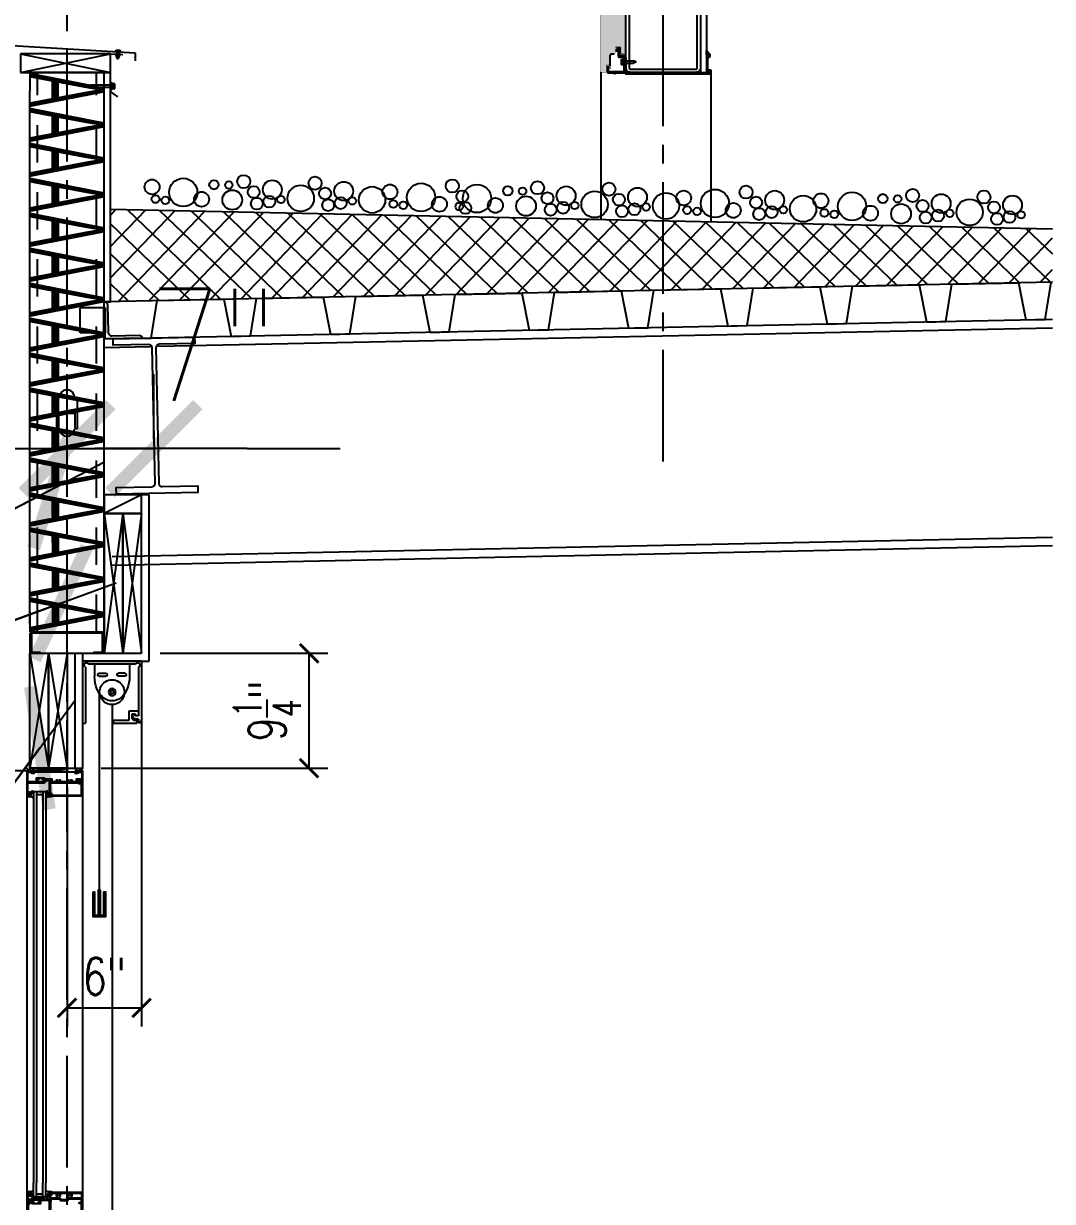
# Model space of a CAD drawing. Header units: inches. Extents: x 0 to 10293, y 0 to 4182.
# Drawn here: x 2491.3 to 2574.1, y 3569.7 to 3664.5 of the extents above; entities that cross this region are included whole.
import ezdxf
from ezdxf.enums import TextEntityAlignment as Align

# ---------------------------------------------------------------- set-up
doc = ezdxf.new("R2010")
doc.units = ezdxf.units.IN
doc.header["$LTSCALE"] = 48
doc.header["$MEASUREMENT"] = 0
for name, pattern in [('CENTER2', [1.125, 0.75, -0.125, 0.125, -0.125]), ('HIDDEN2', [0.1875, 0.125, -0.0625]), ('HIDDEN3', [0.1125, 0.0625, -0.05])]:
    doc.linetypes.add(name, pattern=pattern)
for name, color, linetype in [('FASTENER', 1, 'Continuous'), ('FINE', 3, 'Continuous'), ('HEAVY', 5, 'Continuous'), ('KCADSTHERMAL', 1, 'Continuous'), ('MEDIUM', 4, 'Continuous'), ('NONE', 7, 'Continuous'), ('PATT', 8, 'Continuous'), ('STL_ANGLE', 5, 'Continuous'), ('W12X35', 5, 'Continuous'), ('XFINE', 1, 'Continuous'), ('XFINE-YELLOW', 2, 'Continuous'), ('XXFINE', 9, 'Continuous')]:
    doc.layers.add(name, color=color, linetype=linetype)
doc.styles.add('Arch-Dim', font='romans.shx', dxfattribs={"width": 0.75})
doc.styles.add('insultxt', font='insultxt.shx')
doc.styles.add('NOTATION', font='romans.shx', dxfattribs={"width": 0.75})
doc.dimstyles.new('Aec-Arch-I-96', dxfattribs={"dimscale": 96, "dimtxt": 0.09375, "dimasz": 0.0625, "dimexe": 0.0625, "dimexo": 0.0625, "dimgap": 0.03125, "dimtad": 1, "dimdec": 4, "dimzin": 3, "dimdsep": 46, "dimlunit": 4, "dimtxsty": 'Arch-Dim', "dimblk": 'ARCHTICK', "dimcen": 0.09375, "dimazin": 2, "dimtfac": 0.75, "dimtdec": 4, "dimtix": 1, "dimtmove": 2, "dimatfit": 2, "dimfxl": 0, "dimtolj": 1, "dimtzin": 0, "dimarcsym": 0})
doc.dimstyles.new('AVANT', dxfattribs={"dimscale": 96, "dimtxt": 0.09375, "dimasz": 0.078125, "dimexe": 0.0625, "dimexo": 0.046875, "dimgap": 0.03125, "dimtad": 1, "dimdec": 3, "dimrnd": 0.125, "dimzin": 15, "dimdsep": 46, "dimlunit": 4, "dimtxsty": 'NOTATION', "dimblk1": 'AVATICK', "dimblk2": 'AVATICK', "dimsah": 1, "dimcen": 0.0625, "dimdle": 0.09375, "dimclrd": 256, "dimclre": 256, "dimclrt": 11, "dimaunit": 1, "dimadec": 0, "dimazin": 0, "dimtfac": 1.5, "dimtdec": 3, "dimtix": 1, "dimtmove": 1, "dimatfit": 3, "dimldrblk": 'AVATICK', "dimfxl": 0, "dimtvp": 1.25, "dimfrac": 2, "dimtolj": 1, "dimtzin": 15, "dimarcsym": 0})
doc.dimstyles.new('AVANT$7', dxfattribs={"dimscale": 96, "dimtxt": 0.09375, "dimasz": 0.078125, "dimexe": 0.0625, "dimexo": 0.046875, "dimgap": 0.03125, "dimtad": 0, "dimdec": 3, "dimrnd": 0.125, "dimzin": 15, "dimdsep": 46, "dimlunit": 4, "dimtxsty": 'NOTATION', "dimblk1": 'AVATICK', "dimblk2": 'AVATICK', "dimsah": 1, "dimcen": 0.0625, "dimdle": 0.09375, "dimclrd": 256, "dimclre": 256, "dimclrt": 11, "dimaunit": 1, "dimadec": 0, "dimazin": 0, "dimtfac": 1.5, "dimtdec": 3, "dimtix": 1, "dimtmove": 1, "dimatfit": 3, "dimldrblk": 'AVATICK', "dimfxl": 0, "dimtvp": 1.25, "dimfrac": 2, "dimtolj": 1, "dimtzin": 15, "dimarcsym": 0})

# ---------------------------------------------------------------- blocks, each defined once
blk = doc.blocks.new('3-Deck')
at = {"layer": 'HEAVY', "flags": 128}
blk.add_lwpolyline([(0, 0), (0.784, 0), (1.312, 3), (6.688, 3), (7.216, 0), (8, 0)], dxfattribs=at)
blk = doc.blocks.new('4-12-FG-BG-Mullion')
at = {"layer": 'KCADSTHERMAL'}
for p, q in [((0.096, 2.108), (0.096, 2.18)), ((0.346, 2.108), (0.346, 2.18)), ((0.346, 1.813), (0.096, 1.813))]:
    blk.add_line(p, q, dxfattribs=at)
at = {"layer": 'MEDIUM'}
for points in [[(1.29, 1.059), (1.29, 2.063), (0.557, 2.063), (0.557, 1.813), (0.346, 1.813), (0.346, 1.878, -1), (0.377, 1.878), (0.377, 1.878, 0.414214), (0.392, 1.863), (0.487, 1.863), (0.487, 2.108), (0.392, 2.108, 0.414214), (0.377, 2.093), (0.377, 2.092, -1), (0.346, 2.092), (0.346, 2.108), (0.096, 2.108), (0.096, 2.092, -1), (0.065, 2.092), (0.065, 2.093, 0.414214), (0.05, 2.108), (-0.045, 2.108), (-0.045, 1.863), (0.05, 1.863, 0.414214), (0.065, 1.878), (0.065, 1.878, -1), (0.096, 1.878), (0.096, 1.813), (-0.115, 1.813), (-0.115, 1.858), (-0.259, 1.858), (-0.213, 1.938), (-0.115, 1.938), (-0.115, 2.108), (-0.442, 2.108), (-0.442, 1.895, 0.414214), (-0.422, 1.874), (-0.421, 1.874, -0.578173), (-0.404, 1.844), (-0.422, 1.812), (-0.512, 1.812), (-0.512, 2.751), (-0.448, 2.751), (-0.437, 2.721), (-0.384, 2.73), (-0.355, 2.648), (-0.384, 2.648), (-0.384, 2.566), (-0.31, 2.492), (-0.252, 2.492), (-0.226, 2.61), (-0.226, 2.648), (-0.255, 2.648), (-0.255, 2.68), (-0.186, 2.68), (-0.186, 2.458, -0.414214), (-0.224, 2.42), (-0.224, 2.442), (-0.286, 2.442), (-0.286, 2.42), (-0.351, 2.42), (-0.442, 2.511), (-0.442, 2.188), (0.086, 2.188), (0.096, 2.178), (0.106, 2.188), (0.336, 2.188), (0.346, 2.178), (0.356, 2.188), (1.29, 2.188), (1.29, 2.442), (1.228, 2.442), (1.228, 2.42, -0.414214), (1.19, 2.458), (1.19, 2.68), (1.259, 2.68), (1.259, 2.648), (1.23, 2.648), (1.23, 2.61), (1.256, 2.492), (1.314, 2.492), (1.388, 2.566), (1.388, 2.648), (1.359, 2.648), (1.388, 2.73), (1.441, 2.721), (1.451, 2.751), (3.94, 2.751), (3.94, 0.751), (3.837, 0.751), (3.837, 0.831), (3.667, 0.831), (3.667, 0.911), (3.86, 0.911), (3.86, 1.827), (3.7, 1.827, -0.414214), (3.69, 1.837), (3.69, 1.897, -0.414214), (3.7, 1.907), (3.86, 1.907), (3.86, 2.171), (2.843, 2.171), (2.733, 2.061), (2.205, 2.061), (2.096, 2.171), (1.406, 2.171), (1.406, 2.061), (1.37, 1.96), (1.37, 1.08), (1.478, 0.972), (1.478, 0.911), (1.611, 0.911), (1.611, 0.831), (1.441, 0.831), (1.441, 0.781), (1.388, 0.77), (1.359, 0.853), (1.388, 0.853), (1.388, 0.935), (1.314, 1.009), (1.256, 1.009), (1.23, 0.891), (1.23, 0.853), (1.259, 0.853), (1.259, 0.821), (1.19, 0.821), (1.19, 1.043, -0.414214), (1.228, 1.081), (1.228, 1.059)], [(3.322, 0.831), (3.312, 0.821), (3.302, 0.831), (2.391, 0.831), (2.381, 0.821), (2.371, 0.831), (1.681, 0.831), (1.681, 0.951, 0.339896), (1.666, 0.971, -0.433684), (1.652, 0.997), (1.693, 1.11, 1), (1.628, 1.133), (1.549, 0.916), (1.611, 0.916), (1.611, 0.831), (1.441, 0.831), (1.441, 0.751), (3.837, 0.751), (3.837, 0.831), (3.667, 0.831), (3.667, 0.916), (3.729, 0.916), (3.65, 1.133, 1), (3.584, 1.11), (3.625, 0.997, -0.433684), (3.612, 0.971, 0.339896), (3.597, 0.951), (3.597, 0.831)]]:
    blk.add_lwpolyline(points, format="xyb", close=True, dxfattribs=at)
at = {"layer": 'XFINE'}
for p, q in [((-0.139, 2.806), (0, 2.895)), ((1.139, 2.806), (1, 2.895)), ((1.115, 2.374), (-0.135, 2.187)), ((-0.135, 2.374), (1.115, 2.187)), ((0, 2.375), (1, 2.375)), ((0.25, 2.625), (0.75, 2.625)), ((0, 1.125), (1, 1.125)), ((-0.139, 0.694), (0, 0.605)), ((0.25, 0.875), (0.75, 0.875)), ((1.139, 0.694), (1, 0.605))]:
    blk.add_line(p, q, dxfattribs=at)
for points in [[(-0.384, 0.935), (-0.384, 0.853), (-0.355, 0.853), (-0.384, 0.77), (-0.437, 0.78), (-0.448, 0.75), (-0.512, 0.75), (-0.512, 1.812), (-0.422, 1.812), (-0.278, 1.984), (-0.163, 1.984), (-0.163, 1.938), (-0.213, 1.938), (-0.432, 1.676), (-0.432, 1), (-0.351, 1.081), (-0.286, 1.081), (-0.286, 1.059), (-0.224, 1.059), (-0.224, 1.081, -0.414214), (-0.186, 1.043), (-0.186, 0.821), (-0.255, 0.821), (-0.255, 0.853), (-0.226, 0.853), (-0.226, 0.891), (-0.252, 1.009), (-0.31, 1.009)], [(2.238, 2.141), (2.129, 2.251), (1.37, 2.251), (1.37, 2.435), (1.468, 2.533), (1.468, 2.671), (1.831, 2.671), (1.831, 2.443), (1.933, 2.443), (1.956, 2.483, -3.725021), (2.049, 2.483), (2.072, 2.443), (2.175, 2.443), (2.175, 2.671), (2.762, 2.671), (2.762, 2.443), (2.864, 2.443), (2.887, 2.483, -3.725021), (2.98, 2.483), (3.003, 2.443), (3.106, 2.443), (3.106, 2.671), (3.86, 2.671), (3.86, 2.251), (2.81, 2.251), (2.7, 2.141)]]:
    blk.add_lwpolyline(points, format="xyb", close=True, dxfattribs=at)
blk.add_lwpolyline([(1.115, 2.187), (1.115, 2.374), (-0.135, 2.374), (-0.135, 2.187)], close=True, dxfattribs=at)
for centre, radius, start, end in [((-0.291, 2.217), 0.574, 83.00533, 111.93303), ((-0.206, 2.911), 0.125, 263.00533, 302.57084), ((0.501, 2.617), 0.689, 184.28221, 200.38011), ((-0.094, 2.396), 0.0549, 200.81695, 339.18305), ((-0.753, 2.636), 0.756, 339.97418, 354.66863), ((1.753, 2.636), 0.756, 185.33137, 200.02582), ((1.094, 2.396), 0.0549, 200.81695, 339.18305), ((1.206, 2.911), 0.125, 237.42916, 276.99467), ((0.499, 2.617), 0.689, 339.61989, 355.71779), ((1.291, 2.217), 0.574, 68.06697, 96.99467), ((0.501, 0.883), 0.689, 159.61989, 175.71779), ((-0.094, 1.104), 0.0549, 20.81695, 159.18305), ((-0.753, 0.864), 0.756, 5.33137, 20.02582), ((1.753, 0.864), 0.756, 159.97418, 174.66863), ((1.094, 1.104), 0.0549, 20.81695, 159.18305), ((0.499, 0.883), 0.689, 4.28221, 20.38011), ((-0.291, 1.283), 0.574, 248.06697, 276.99467), ((-0.206, 0.589), 0.125, 57.42916, 96.99467), ((1.206, 0.589), 0.125, 83.00533, 122.57084), ((1.291, 1.283), 0.574, 263.00533, 291.93303)]:
    blk.add_arc(centre, radius, start, end, dxfattribs=at)
at = {"layer": 'XFINE-YELLOW'}
for p, q in [((0, 2.375), (0, 3.5)), ((0.25, 2.375), (0.25, 3.5)), ((0.75, 2.375), (0.75, 3.5)), ((1, 2.375), (1, 3.5)), ((0, 1.125), (0, 0)), ((0.25, 1.125), (0.25, 0)), ((0.75, 1.125), (0.75, 0)), ((1, 1.125), (1, 0))]:
    blk.add_line(p, q, dxfattribs=at)
blk = doc.blocks.new('W12x35')
at = {"layer": 'W12X35', "linetype": 'Continuous', "flags": 128}
blk.add_lwpolyline([(-3.28, 12.5), (3.28, 12.5), (3.28, 11.98), (0.4125, 11.98, 0.4142136), (0.15, 11.7175), (0.15, 0.7825, 0.4142136), (0.4125, 0.52), (3.28, 0.52), (3.28, 0), (-3.28, 0), (-3.28, 0.52), (-0.4125, 0.52, 0.4142136), (-0.15, 0.7825), (-0.15, 11.7175, 0.4142136), (-0.4125, 11.98), (-3.28, 11.98), (-3.28, 12.5)], format="xyb", close=True, dxfattribs=at)
blk = doc.blocks.new('4-12-FG-BG-Head')
at = {"layer": 'KCADSTHERMAL'}
for p, q in [((1.226, -0.812), (0.976, -0.813)), ((0.976, -1.108), (0.976, -1.179)), ((1.226, -1.108), (1.226, -1.179))]:
    blk.add_line(p, q, dxfattribs=at)
at = {"layer": 'MEDIUM'}
for points in [[(0.835, -0.863), (0.93, -0.863, -0.414214), (0.945, -0.878), (0.945, -0.879, 1), (0.976, -0.879), (0.976, -0.813), (0.765, -0.813), (0.765, -1.108), (0.08, -1.108), (0.08, -0.33), (0.374, -0.33), (0.374, -0.41), (0.624, -0.41), (0.624, -0.33), (0.454, -0.33), (0.454, -0.25), (0, -0.25), (0, -2.25), (0.089, -2.25), (0.099, -2.22), (0.152, -2.23), (0.181, -2.148), (0.152, -2.148), (0.152, -2.066), (0.226, -1.992), (0.284, -1.992), (0.31, -2.11), (0.31, -2.148), (0.281, -2.148), (0.281, -2.18), (0.35, -2.18), (0.35, -1.958, 0.414214), (0.312, -1.92), (0.312, -1.942), (0.25, -1.942), (0.25, -1.92), (0.185, -1.92), (0.08, -2.025), (0.08, -1.188), (0.966, -1.188), (0.976, -1.178), (0.986, -1.188), (1.216, -1.188), (1.226, -1.178), (1.236, -1.188), (1.437, -1.188), (1.437, -1.074), (1.526, -1.074, 1), (1.526, -1.024), (1.501, -1.024, -1), (1.501, -0.944), (1.961, -0.944), (1.961, -1.188), (2.193, -1.188), (2.203, -1.178), (2.213, -1.188), (2.99, -1.188), (3, -1.178), (3.01, -1.188), (3.795, -1.188), (3.805, -1.178), (3.815, -1.188), (4.049, -1.188), (4.049, -0.945), (4.42, -0.945), (4.42, -1.094), (4.211, -1.094), (4.266, -1.188), (4.5, -1.188), (4.5, -0.25), (4.046, -0.25), (4.046, -0.33), (3.876, -0.33), (3.876, -0.41), (4.126, -0.41), (4.126, -0.33), (4.42, -0.33), (4.42, -0.875), (3.969, -0.875), (3.969, -1.108), (3.641, -1.108), (3.641, -0.955), (3.553, -0.955, 0.62772), (3.542, -0.979, -2.071791), (3.397, -0.979, 0.62772), (3.386, -0.955), (3.297, -0.955), (3.297, -1.088, -0.414214), (3.277, -1.108), (2.71, -1.108), (2.71, -0.955), (2.622, -0.955, 0.62772), (2.611, -0.979, -2.071791), (2.466, -0.979, 0.62772), (2.455, -0.955), (2.366, -0.955), (2.366, -1.108), (2.041, -1.108), (2.041, -0.874), (1.437, -0.874), (1.437, -0.812), (1.226, -0.812), (1.226, -0.879, 1), (1.257, -0.879), (1.257, -0.878, -0.414214), (1.272, -0.863), (1.367, -0.863), (1.367, -1.108), (1.272, -1.108, -0.414214), (1.257, -1.093), (1.257, -1.093, 1), (1.226, -1.093), (1.226, -1.108), (0.976, -1.108), (0.976, -1.093, 1), (0.945, -1.093), (0.945, -1.093, -0.414214), (0.93, -1.108), (0.835, -1.108)], [(1.924, -2.148), (1.924, -2.076, 0.198912), (1.917, -2.059), (1.85, -1.992), (1.792, -1.992), (1.766, -2.11), (1.766, -2.148), (1.795, -2.148), (1.795, -2.18), (1.726, -2.18), (1.726, -1.958, -0.414214), (1.764, -1.92), (1.764, -1.942), (1.826, -1.942), (1.826, -1.009), (1.492, -1.009, -1), (1.492, -0.947), (1.888, -0.947), (1.888, -1.931), (1.994, -2.037), (1.994, -2.18), (4.406, -2.18), (4.406, -1.258), (4.178, -1.258), (4.178, -0.992, -0.839119), (4.243, -0.98), (4.281, -1.084), (4.238, -1.084), (4.238, -1.188), (4.476, -1.188), (4.476, -2.25), (1.987, -2.25), (1.977, -2.22), (1.924, -2.23), (1.895, -2.148)]]:
    blk.add_lwpolyline(points, format="xyb", close=True, dxfattribs=at)
at = {"layer": 'XFINE'}
for p, q in [((0.536, -1.875), (1.536, -1.875)), ((0.398, -2.306), (0.536, -2.395)), ((0.786, -2.125), (1.286, -2.125)), ((1.675, -2.306), (1.536, -2.395))]:
    blk.add_line(p, q, dxfattribs=at)
for centre, radius, start, end in [((1.038, -2.117), 0.689, 159.61989, 175.71779), ((0.443, -1.897), 0.0549, 20.81695, 159.18305), ((-0.216, -2.136), 0.756, 5.33137, 20.02582), ((2.289, -2.136), 0.756, 159.97418, 174.66863), ((1.63, -1.897), 0.0549, 20.81695, 159.18305), ((1.035, -2.117), 0.689, 4.28221, 20.38011), ((0.245, -1.718), 0.574, 248.06697, 276.99467), ((0.33, -2.412), 0.125, 57.42916, 96.99467), ((1.742, -2.412), 0.125, 83.00533, 122.57084), ((1.827, -1.718), 0.574, 263.00533, 291.93303)]:
    blk.add_arc(centre, radius, start, end, dxfattribs=at)
at = {"layer": 'XFINE-YELLOW'}
for p, q in [((0.536, -1.875), (0.536, -3)), ((0.786, -1.875), (0.786, -3)), ((1.286, -1.875), (1.286, -3)), ((1.536, -1.875), (1.536, -3))]:
    blk.add_line(p, q, dxfattribs=at)
at = {"layer": 'XXFINE'}
for p, q in [((0.539, 0), (3.961, -0.33)), ((3.961, 0), (0.539, -0.33)), ((0.539, -0.33), (0.539, 0)), ((0.539, 0), (3.961, 0)), ((3.961, -0.33), (3.961, 0)), ((3.961, -0.33), (0.539, -0.33))]:
    blk.add_line(p, q, dxfattribs=at)
for centre in [(0.353, -0.125), (4.147, -0.125)]:
    blk.add_circle(centre, 0.125, dxfattribs=at)
for centre, start, end in [((-0.194, -0.271), 3.53418, 54.33745), ((4.694, -0.271), 125.66255, 176.46582)]:
    blk.add_arc(centre, 0.334, start, end, dxfattribs=at)
blk = doc.blocks.new('L3x3x14')
at = {"layer": 'STL_ANGLE', "linetype": 'Continuous', "flags": 128}
blk.add_lwpolyline([(0, 3), (0, 3, -0.4142136), (0.25, 2.75), (0.25, 0.5625, 0.4142136), (0.5625, 0.25), (2.75, 0.25, -0.4142136), (3, 0), (0, 0), (0, 3)], format="xyb", close=True, dxfattribs=at)
blk = doc.blocks.new('TS6x6x14')
at = {"layer": 'NONE', "color": 5, "linetype": 'Continuous', "flags": 128}
for points in [[(0, 3), (2.625, 3, -0.414214), (3, 2.625), (3, -2.625, -0.414214), (2.625, -3), (-2.625, -3, -0.414214), (-3, -2.625), (-3, 2.625, -0.414214), (-2.625, 3), (0, 3)], [(0, 2.75), (-2.625, 2.75, 0.414214), (-2.75, 2.625), (-2.75, -2.625, 0.414214), (-2.625, -2.75), (2.625, -2.75, 0.414214), (2.75, -2.625), (2.75, 2.625, 0.414214), (2.625, 2.75), (0, 2.75)]]:
    blk.add_lwpolyline(points, format="xyb", dxfattribs=at)
blk = doc.blocks.new('AVATICK')
blk.add_line((-1, 0), (0.631, 0))
at = {"const_width": 0.141}
blk.add_lwpolyline([(0.471, 0.471), (-0.471, -0.471)], dxfattribs=at)
blk = doc.blocks.new('6channel')
at = {"layer": 'HEAVY'}
for p, q in [((-3, 1.625), (-3, 0)), ((3, 0), (3, 1.625)), ((-3, 0), (3, 0))]:
    blk.add_line(p, q, dxfattribs=at)
blk = doc.blocks.new('6stud')
at = {"layer": 'HEAVY'}
for p, q in [((0, 3), (0, -3)), ((1.625, 3), (0, 3)), ((1.625, 2.25), (1.625, 3)), ((1.625, -3), (1.625, -2.25)), ((0, -3), (1.625, -3))]:
    blk.add_line(p, q, dxfattribs=at)
blk = doc.blocks.new('2x10')
at = {"layer": 'HEAVY'}
blk.add_lwpolyline([(-0.75, 9.25), (0.75, 9.25), (0.75, 0), (-0.75, 0)], close=True, dxfattribs=at)
at = {"layer": 'XXFINE'}
for p, q in [((0.75, 9.25), (-0.75, 0)), ((-0.75, 9.25), (0.75, 0))]:
    blk.add_line(p, q, dxfattribs=at)
blk = doc.blocks.new('2x12')
at = {"layer": 'HEAVY'}
for p, q in [((0.75, 11.25), (-0.75, 11.25)), ((-0.75, 11.25), (-0.75, 0)), ((0.75, 0), (0.75, 11.25)), ((-0.75, 0), (0.75, 0))]:
    blk.add_line(p, q, dxfattribs=at)
at = {"layer": 'XXFINE'}
for p, q in [((0.75, 11.25), (-0.75, 0)), ((-0.75, 11.25), (0.75, 0))]:
    blk.add_line(p, q, dxfattribs=at)
blk = doc.blocks.new('studknockout')
at = {"layer": 'FINE'}
blk.add_lwpolyline([(0.66, 0.699), (0.66, 1.824), (-0.684, 1.824), (-0.684, 0.699)], dxfattribs=at)
at = {"layer": 'XFINE'}
for p, q in [((-0.597, 3.118), (-0.838, 3.118)), ((-0.838, 3.118), (-0.838, 0.589)), ((0.828, 3.118), (0.597, 3.118)), ((0.828, 3.118), (0.828, 0.589)), ((-0.598, 0.589), (-0.838, 0.589)), ((0.828, 0.589), (0.598, 0.589))]:
    blk.add_line(p, q, dxfattribs=at)
for centre, start, end in [((0, 3.14), 357.94609, 182.05391), ((0, 0.598), 180.83499, 359.16501)]:
    blk.add_arc(centre, 0.598, start, end, dxfattribs=at)
blk = doc.blocks.new('ClipAngle')
at = {"layer": 'FINE'}
for p, q in [((-2, -1), (-2, 1)), ((0, 1), (-2, 1)), ((0, -1), (-2, -1))]:
    blk.add_line(p, q, dxfattribs=at)
at = {"layer": 'HEAVY'}
for p, q in [((0, 1), (0, -1)), ((0, 1), (0, 1)), ((-0.125, 0.875), (-0.125, -0.875)), ((0, -1), (0, -1))]:
    blk.add_line(p, q, dxfattribs=at)
for centre, start, end in [((0, 0.875), 90, 180), ((0, -0.875), 180, 270)]:
    blk.add_arc(centre, 0.125, start, end, dxfattribs=at)
blk = doc.blocks.new('6Runner')
at = {"layer": 'HEAVY', "flags": 128}
blk.add_lwpolyline([(0, 1.5), (0, 0), (6, 0), (6, 1.5)], dxfattribs=at)
blk = doc.blocks.new('2x8')
at = {"layer": 'HEAVY'}
for p, q in [((0.75, 7.25), (-0.75, 7.25)), ((-0.75, 7.25), (-0.75, 0)), ((0.75, 0), (0.75, 7.25)), ((-0.75, 0), (0.75, 0))]:
    blk.add_line(p, q, dxfattribs=at)
at = {"layer": 'XXFINE'}
for p, q in [((0.75, 7.25), (-0.75, 0)), ((-0.75, 7.25), (0.75, 0))]:
    blk.add_line(p, q, dxfattribs=at)
blk = doc.blocks.new('BTR-2')
at = {"layer": 'FASTENER'}
for p, q in [((-0.221, 0.032), (0.221, 0.032)), ((-0.189, 0), (0.189, 0)), ((-0.102, 0), (-0.102, -0.25)), ((-0.134, -0.25), (-0.032, -0.25)), ((-0.102, -0.33), (-0.102, -0.382)), ((-0.102, -0.398), (-0.102, -0.464)), ((-0.102, -0.432), (0.102, -0.432)), ((-0.102, -0.464), (-0.071, -0.572)), ((-0.102, -0.464), (0.102, -0.464)), ((-0.071, -0.572), (0.071, -0.572)), ((-0.016, -0.071), (0.016, -0.071)), ((-0.016, -0.071), (-0.016, -0.243)), ((-0.016, -0.337), (-0.016, -0.354)), ((-0.016, -0.354), (0.016, -0.354)), ((0.016, -0.071), (0.016, -0.243)), ((0.016, -0.337), (0.016, -0.354)), ((0.134, -0.25), (0.032, -0.25)), ((0.071, -0.572), (0.102, -0.464)), ((0.102, 0), (0.102, -0.25)), ((0.102, -0.33), (0.102, -0.382)), ((0.102, -0.398), (0.102, -0.464))]:
    blk.add_line(p, q, dxfattribs=at)
for centre, radius, start, end in [((0, -0.378), 0.466, 61.6234, 118.3766), ((-0.189, 0.032), 0.032, 180, 270), ((0.189, 0.032), 0.032, 270, 0), ((-0.134, -0.29), 0.0401, 90, 270), ((-0.134, -0.29), 0.0081, 90, 270), ((-0.09, -0.346), 0.0781, 71.77596, 124.63031), ((-0.09, -0.234), 0.0781, 235.36969, 288.22404), ((-0.114, -0.231), 0.101, 258.46345, 287.96485), ((-0.102, -0.39), 0.008, 270, 90), ((-0.064, -0.451), 0.125, 75.02601, 98.45354), ((-0.057, -0.229), 0.0438, 259.85938, 341.15753), ((-0.057, -0.351), 0.0438, 18.84247, 100.14062), ((-0.032, -0.234), 0.0162, 270, 360), ((-0.032, -0.346), 0.0162, 0, 90), ((0.032, -0.234), 0.0162, 180, 270), ((0.057, -0.229), 0.0438, 198.84247, 280.14062), ((0.057, -0.351), 0.0438, 79.85938, 161.15753), ((0.032, -0.346), 0.0162, 90, 180), ((0.064, -0.451), 0.125, 81.54646, 104.97399), ((0.09, -0.346), 0.0781, 55.36969, 108.22404), ((0.09, -0.234), 0.0781, 251.77596, 304.63031), ((0.114, -0.231), 0.101, 252.03515, 281.53655), ((0.102, -0.39), 0.008, 90, 270), ((0.134, -0.29), 0.0401, 270, 90), ((0.134, -0.29), 0.0081, 270, 90)]:
    blk.add_arc(centre, radius, start, end, dxfattribs=at)
blk = doc.blocks.new('*D108')
at = {"lineweight": -2}
for p, q in [((2494.801, 3629.779), (2494.801, 3636.305)), ((2501.801, 3631.079), (2501.801, 3636.305)), ((2487.301, 3630.305), (2479.801, 3630.305)), ((2494.801, 3630.305), (2501.801, 3630.305)), ((2509.301, 3630.305), (2516.801, 3630.305))]:
    blk.add_line(p, q, dxfattribs=at)
at = {"layer": 'Defpoints', "color": 0}
for p in [(2501.801, 3630.305), (2501.801, 3626.579), (2494.801, 3625.279)]:
    blk.add_point(p, dxfattribs=at)
at = {"lineweight": -2, "xscale": 7.5, "yscale": 7.5, "zscale": 7.5}
blk.add_blockref('AVATICK', (2494.801, 3630.305), dxfattribs=at)
at = {"lineweight": -2, "xscale": 7.5, "yscale": 7.5, "zscale": 7.5, "rotation": 180}
blk.add_blockref('AVATICK', (2501.801, 3630.305), dxfattribs=at)
at = {"color": 11, "insert": (2506.576, 3638.662), "char_height": 9, "attachment_point": 5, "style": 'NOTATION'}
blk.add_mtext('\\A1;7"', dxfattribs=at)
blk = doc.blocks.new('ROLLERSHADE')
at = {"layer": 'FINE'}
blk.add_line((-7386.539, 38928.06), (-7386.539, 38912.213), dxfattribs=at)
at = {"layer": 'MEDIUM'}
for p, q in [((-7389.944, 38930.642), (-7389.944, 38925.892)), ((-7389.944, 38930.642), (-7385.194, 38930.642)), ((-7389.694, 38930.142), (-7389.694, 38926.245)), ((-7389.444, 38930.392), (-7385.694, 38930.392)), ((-7388.976, 38930.392), (-7386.163, 38930.392)), ((-7385.444, 38930.142), (-7385.444, 38925.642)), ((-7385.194, 38930.642), (-7385.194, 38925.642)), ((-7388.944, 38926.642), (-7389.694, 38926.642)), ((-7389.444, 38926.267), (-7389.694, 38926.267)), ((-7389.694, 38926.245), (-7389.425, 38926.245)), ((-7389.444, 38926.392), (-7389.444, 38926.267)), ((-7389.194, 38926.392), (-7389.444, 38926.392)), ((-7389.425, 38926.367), (-7389.222, 38926.367)), ((-7389.425, 38926.245), (-7389.425, 38926.367)), ((-7389.222, 38926.367), (-7389.222, 38926.238)), ((-7389.194, 38926.017), (-7389.194, 38926.392)), ((-7388.944, 38925.892), (-7388.944, 38926.642)), ((-7389.694, 38925.961), (-7389.435, 38925.961)), ((-7389.694, 38925.961), (-7389.694, 38925.642)), ((-7389.694, 38925.642), (-7389.694, 38925.642)), ((-7389.319, 38925.892), (-7389.569, 38925.892)), ((-7389.569, 38925.892), (-7389.569, 38925.642)), ((-7387.694, 38925.642), (-7389.569, 38925.642)), ((-7389.239, 38926.175), (-7389.327, 38926.023)), ((-7387.694, 38925.892), (-7388.944, 38925.892)), ((-7387.694, 38925.642), (-7387.694, 38925.892)), ((-7385.194, 38925.642), (-7385.444, 38925.642))]:
    blk.add_line(p, q, dxfattribs=at)
at = {"layer": 'MEDIUM', "flags": 128}
blk.add_lwpolyline([(-7386.039, 38912.065), (-7386.164, 38912.065), (-7386.164, 38910.19), (-7386.914, 38910.19), (-7386.914, 38912.065), (-7387.039, 38912.065), (-7387.039, 38910.065), (-7386.039, 38910.065), (-7386.039, 38912.065)], dxfattribs=at)
at = {"layer": 'MEDIUM'}
blk.add_lwpolyline([(-7386.634, 38912.213), (-7386.443, 38912.213), (-7386.443, 38910.19), (-7386.634, 38910.19)], close=True, dxfattribs=at)
for centre, radius, start, end in [((-7389.621, 38930.319), 0.188, 22.97569, 247.02431), ((-7389.444, 38930.142), 0.25, 179.04863, 180), ((-7389.444, 38930.142), 0.25, 90, 90.95137), ((-7385.694, 38930.142), 0.25, 89.04863, 90), ((-7385.518, 38930.319), 0.188, 292.97569, 157.02431), ((-7385.694, 38930.142), 0.25, 0, 0.95137), ((-7387.569, 38928.142), 1, 188.10533, 351.89467), ((-7389.347, 38926.238), 0.125, 329.98215, 0), ((-7389.694, 38925.892), 0.25, 180, 270), ((-7389.435, 38926.086), 0.125, 270, 329.98215), ((-7389.319, 38926.017), 0.125, 270, 0)]:
    blk.add_arc(centre, radius, start, end, dxfattribs=at)
at = {"layer": 'PATT', "linetype": 'Continuous'}
blk.add_circle((-7387.569, 38928.142), 0.289, dxfattribs=at)
at = {"layer": 'PATT'}
blk.add_circle((-7387.569, 38928.142), 0.133, dxfattribs=at)
at = {"layer": 'PATT', "linetype": 'Continuous'}
blk.add_arc((-7387.569, 38928.142), 1, 351.89467, 188.10533, dxfattribs=at)
at = {"layer": 'XFINE'}
for p, q in [((-7388.976, 38930.392), (-7388.976, 38929.392)), ((-7386.163, 38930.392), (-7386.163, 38929.392)), ((-7388.587, 38929.669), (-7388.087, 38929.669)), ((-7388.587, 38929.419), (-7388.087, 38929.419)), ((-7386.552, 38929.669), (-7387.052, 38929.669)), ((-7386.552, 38929.419), (-7387.052, 38929.419))]:
    blk.add_line(p, q, dxfattribs=at)
for centre, start, end in [((-7388.587, 38929.544), 90, 270), ((-7388.087, 38929.544), 270, 90), ((-7387.052, 38929.544), 90, 270), ((-7386.552, 38929.544), 270, 90)]:
    blk.add_arc(centre, 0.125, start, end, dxfattribs=at)
blk.add_ellipse((-7387.569, 38929.392), major_axis=(0, -1.959), ratio=0.717982, start_param=4.712389, end_param=7.853982, dxfattribs=at)
blk = doc.blocks.new('_ArchTick')
at = {"color": 0, "linetype": 'ByBlock', "const_width": 0.15}
blk.add_lwpolyline([(-0.5, -0.5), (0.5, 0.5)], dxfattribs=at)
blk = doc.blocks.new('*D109')
at = {"color": 0, "lineweight": -2}
for p, q in [((2502.301, 3613.829), (2515.791, 3613.829)), ((2514.291, 3604.579), (2514.291, 3613.829)), ((2497.563, 3604.579), (2515.791, 3604.579))]:
    blk.add_line(p, q, dxfattribs=at)
at = {"layer": 'Defpoints', "color": 0}
for p in [(2500.801, 3613.829), (2514.291, 3613.829), (2496.063, 3604.579)]:
    blk.add_point(p, dxfattribs=at)
at = {"color": 0, "lineweight": -2, "xscale": 1.5, "yscale": 1.5, "zscale": 1.5}
for p, rotation in [((2514.291, 3613.829), 90), ((2514.291, 3604.579), 270)]:
    blk.add_blockref('_ArchTick', p, dxfattribs=dict(at, rotation=rotation))
at = {"color": 0, "insert": (2510.916, 3609.204), "char_height": 3, "attachment_point": 5, "rotation": 90, "style": 'Arch-Dim'}
blk.add_mtext('\\A1;9{\\H0.750000x;\\S1/4;}"', dxfattribs=at)
blk = doc.blocks.new('*D110')
at = {"color": 0, "lineweight": -2}
for p, q in [((2500.801, 3612.329), (2500.801, 3583.785)), ((2494.801, 3603.079), (2494.801, 3583.785)), ((2494.801, 3585.285), (2500.801, 3585.285))]:
    blk.add_line(p, q, dxfattribs=at)
at = {"layer": 'Defpoints', "color": 0}
for p in [(2500.801, 3613.829), (2494.801, 3604.579), (2500.801, 3585.285)]:
    blk.add_point(p, dxfattribs=at)
at = {"color": 0, "lineweight": -2, "xscale": 1.5, "yscale": 1.5, "zscale": 1.5, "rotation": 180}
blk.add_blockref('_ArchTick', (2494.801, 3585.285), dxfattribs=at)
at = {"color": 0, "lineweight": -2, "xscale": 1.5, "yscale": 1.5, "zscale": 1.5}
blk.add_blockref('_ArchTick', (2500.801, 3585.285), dxfattribs=at)
at = {"color": 0, "insert": (2497.801, 3587.821), "char_height": 3, "attachment_point": 5, "style": 'Arch-Dim'}
blk.add_mtext('\\A1;6"', dxfattribs=at)

msp = doc.modelspace()

# ---------------------------------------------------------------- hatches: boundary and pattern name
h = msp.add_hatch()
h.set_pattern_fill('AR-SAND', color=256, scale=0.25, style=0)
h.set_pattern_definition([(37.5, (2523.1737, 3649.65524), (-0.0157483, 0.481706), [0, -0.38, 0, -0.425, 0, -0.40625]), (7.5, (2523.1737, 3649.65524), (0.442444, 0.705537), [0, -0.205, 0, -0.3425, 0, -0.13125]), (327.5, (2522.8662, 3649.65524), (0.7785355, 0.0014148), [0, -0.125, 0, -0.45, 0, -0.5875]), (317.5, (2522.8662, 3649.65524), (0.751532, 0.219419), [0, -0.0625, 0, -0.295, 0, -0.3375])])
h.paths.add_polyline_path([(2537.75112, 3660.69821, 0.42442659), (2537.87943, 3660.57428), (2538.13143, 3660.58304, 0.40407377), (2538.25112, 3660.70697), (2538.25112, 3661.14932, -1), (2538.47012, 3661.14932), (2538.47012, 3660.99542, 0.13497157), (2538.48755, 3660.93202), (2538.51187, 3660.89115, 1), (2538.57632, 3660.92949), (2538.54512, 3660.98195), (2538.54512, 3661.12707), (2538.54512, 3661.97635, -0.41421356), (2538.63912, 3662.07035), (2538.86398, 3662.07035, 0.30508674), (2538.94126, 3662.18521), (2538.94126, 3662.60371, -0.41421356), (2538.97226, 3662.63471), (2539.34776, 3662.63471, -0.41421356), (2539.37876, 3662.60371), (2539.37876, 3662.22821, 0.39403742), (2539.52301, 3662.07358, 0.43144458), (2539.75376, 3662.2912), (2539.7542, 3681.0436), (2539.7542, 3682.14195, 0.06132136), (2539.74766, 3682.19507), (2539.70732, 3682.35641), (2539.70732, 3683.6651), (2539.74843, 3683.82952, 0.05311925), (2539.75376, 3683.87009), (2539.75376, 3685.72998, 0.41421356), (2539.53576, 3685.94798), (2539.37854, 3685.94798, -0.41421356), (2539.34754, 3685.97898), (2539.34754, 3686.35493, 0.52051694), (2539.22274, 3686.44232), (2538.97915, 3686.35371, -0.12724238), (2538.96903, 3685.80311), (2538.93912, 3685.53678), (2538.93912, 3684.85589), (2538.93912, 3684.20208, -0.40402623), (2538.8484, 3684.10814), (2537.87079, 3684.074, 0.40402623), (2537.75112, 3683.95008), (2537.75112, 3681.03996)])
h = msp.add_hatch()
h.set_pattern_fill('ANSI31', color=256, scale=0.5, angle=90, style=0)
h.set_pattern_definition([(135, (-3701.28984, 14554.490475), (-0.04419417382, -0.04419417382), [])])
h.paths.add_polyline_path([(2546.4045, 3662.21134, -0.056444), (2546.33656, 3662.29554), (2546.31647, 3662.32759, -0.048467), (2546.30116, 3662.35677), (2546.30163, 3661.99891), (2546.39851, 3661.99891), (2546.39851, 3661.73243, 0.60121058), (2546.49933, 3662.11708)])
h = msp.add_hatch()
h.set_pattern_fill('ANSI37', color=256, scale=14, angle=1.19, style=0)
h.set_pattern_definition([(46.19, (-978.8491, 2342.5263), (-1.262869, 1.211471), []), (136.19, (-978.8491, 2342.5263), (-1.211471, -1.262869), [])])
h.paths.add_polyline_path([(2547.80125, 3648.55589), (2498.30125, 3649.58412), (2498.30125, 3642.14163), (2547.80125, 3643.16986)])
h.paths.add_polyline_path([(2574.145, 3648.00867), (2547.80125, 3648.55589), (2547.80125, 3643.16986), (2574.145, 3643.71708)])

# ---------------------------------------------------------------- linework, layer by layer
at = {"linetype": 'CENTER2', "ltscale": 0.25}
for p, q in [((2494.80125, 3248.42272), (2494.80125, 3772.69385)), ((2542.80125, 3629.26791), (2542.80125, 3772.69385))]:
    msp.add_line(p, q, dxfattribs=at)
for p, q in [((2489.4609, 3662.81265), (2500.30125, 3662.15459)), ((2498.30125, 3659.06254), (2498.30125, 3662.08154)), ((2498.30125, 3662.08154), (2499.30125, 3662.02084)), ((2500.30125, 3662.15459), (2500.30125, 3661.52381)), ((2539.14368, 3662.43643), (2539.02547, 3662.39251)), ((2539.0386, 3662.31949), (2539.17185, 3662.31949)), ((2539.0822, 3662.45031), (2539.31336, 3662.63129)), ((2539.08532, 3662.53213), (2539.21441, 3662.63319)), ((2539.17679, 3662.44499), (2539.38775, 3662.61016)), ((2539.18785, 3662.30349), (2539.18785, 3661.88182)), ((2539.25523, 3662.42703), (2539.3914, 3662.53364)), ((2539.2988, 3662.38176), (2539.39294, 3662.45547)), ((2539.31285, 3661.96082), (2539.31285, 3662.31949)), ((2539.31472, 3662.31485), (2539.39146, 3662.37493)), ((2539.31485, 3662.23557), (2539.39312, 3662.29685)), ((2539.73685, 3661.94482), (2539.32885, 3661.94482)), ((2539.36431, 3662.19492), (2539.39204, 3662.21664)), ((2539.36431, 3662.19492), (2539.39204, 3662.21664)), ((2539.75285, 3660.58582), (2539.75285, 3661.92882)), ((2546.33028, 3661.97546), (2546.38386, 3661.97546)), ((2538.32335, 3661.05382), (2538.32335, 3660.58582)), ((2538.38535, 3661.06982), (2538.33935, 3661.06982)), ((2538.40135, 3660.66382), (2538.40135, 3661.05382)), ((2539.24985, 3661.81982), (2539.61184, 3661.81982)), ((2539.62784, 3661.80382), (2539.62784, 3661.48119)), ((2539.62785, 3661.40801), (2539.62785, 3660.66382)), ((2539.63252, 3661.4699), (2539.64649, 3661.45588)), ((2539.64648, 3661.43327), (2539.63253, 3661.41933)), ((2497.80125, 3616.17421), (2497.80125, 3660.59451)), ((2498.30125, 3642.12995), (2498.30125, 3660.59451)), ((2537.78898, 3660.60902), (2537.78898, 3648.76387)), ((2538.33935, 3660.56982), (2538.76485, 3660.56982)), ((2539.61185, 3660.64782), (2538.41735, 3660.64782)), ((2538.76485, 3660.56982), (2538.95285, 3660.46982)), ((2538.95285, 3660.56982), (2539.73685, 3660.56982)), ((2538.95285, 3660.46982), (2538.95285, 3660.56982)), ((2545.80125, 3660.96951), (2545.80125, 3660.59451)), ((2545.80125, 3660.59451), (2546.30125, 3660.59451)), ((2546.5542, 3660.59451), (2546.5542, 3660.64808)), ((2546.58189, 3660.52465), (2546.58189, 3660.75522)), ((2546.63546, 3660.80879), (2546.63546, 3660.47108)), ((2546.63546, 3660.47108), (2546.63546, 3648.5801)), ((2491.80125, 3616.17421), (2491.80125, 3659.09451)), ((2498.87909, 3658.61857), (2498.30125, 3659.06254)), ((2498.30125, 3649.58412), (2574.145, 3648.00867)), ((2574.145, 3643.71708), (2497.80125, 3642.13124)), ((2497.80125, 3642.12995), (2498.30125, 3642.12995)), ((2497.80125, 3639.13059), (2574.145, 3640.71644)), ((2502.11677, 3638.54009), (2574.145, 3640.03629)), ((2497.80125, 3638.45045), (2501.51273, 3638.52754)), ((2500.80125, 3626.57867), (2497.80125, 3625.07867)), ((2501.42625, 3626.57867), (2500.80125, 3626.57867)), ((2501.42625, 3613.20367), (2501.42625, 3626.57867)), ((2498.42625, 3621.6098), (2574.145, 3623.18266)), ((2498.42625, 3620.92965), (2574.145, 3622.50251)), ((2495.42625, 3613.82867), (2495.42625, 3604.57867)), ((2496.05125, 3613.82867), (2496.05125, 3604.57867)), ((2496.05125, 3613.20367), (2501.42625, 3613.20367)), ((2498.42625, 3609.70367), (2498.42625, 3515.20366)), ((2489.33001, 3604.38481), (2494.41713, 3604.38481)), ((2494.80125, 3604.57867), (2496.05125, 3604.57867)), ((2496.06286, 3516.9404), (2496.06286, 3603.39022)), ((2498.42625, 3603.95367), (2498.42625, 3515.20366)), ((2491.56286, 3602.32822), (2491.56286, 3516.9404)), ((2492.09914, 3601.57822), (2492.09914, 3571.20317)), ((2492.34914, 3601.57822), (2492.34914, 3571.20317)), ((2492.84914, 3601.57822), (2492.84914, 3571.20317)), ((2493.09914, 3601.57822), (2493.09914, 3571.20317))]:
    msp.add_line(p, q)
at = {"linetype": 'Continuous'}
for p, q in [((2538.54512, 3661.12707), (2538.54512, 3661.97635)), ((2538.86398, 3662.07035), (2538.63912, 3662.07035)), ((2546.33028, 3661.97546), (2546.33028, 3660.59451)), ((2546.38386, 3661.97546), (2546.38386, 3660.64808)), ((2539.41087, 3661.58097), (2539.41087, 3661.27422)), ((2539.43911, 3661.6321), (2539.60087, 3661.6321)), ((2539.43911, 3661.52985), (2539.60087, 3661.52985)), ((2539.43911, 3661.32535), (2539.60087, 3661.32535)), ((2539.43911, 3661.2231), (2539.60087, 3661.2231)), ((2539.60087, 3661.6321), (2539.60087, 3661.2231)), ((2539.60087, 3661.52007), (2540.40336, 3661.52007)), ((2539.60087, 3661.33507), (2540.40335, 3661.33507)), ((2539.74768, 3661.79845), (2539.74768, 3660.47108)), ((2539.80125, 3661.79845), (2539.80125, 3660.52465)), ((2540.59094, 3661.41282), (2540.40335, 3661.33507)), ((2540.59094, 3661.44238), (2540.40336, 3661.52007)), ((2539.74768, 3660.47108), (2546.63546, 3660.47108)), ((2539.80125, 3660.52465), (2546.58189, 3660.52465)), ((2546.33028, 3660.59451), (2546.5542, 3660.59451)), ((2546.38386, 3660.64808), (2546.5542, 3660.64808)), ((2546.41155, 3660.80879), (2546.63546, 3660.80879)), ((2546.41155, 3660.80879), (2546.41155, 3660.75522)), ((2546.41155, 3660.75522), (2546.58189, 3660.75522)), ((2498.4006, 3659.18235), (2498.4006, 3659.77298)), ((2498.4006, 3659.18235), (2498.42104, 3659.18235)), ((2498.42104, 3659.18235), (2498.42104, 3659.77298))]:
    msp.add_line(p, q, dxfattribs=at)
at = {"linetype": 'HIDDEN3'}
for p, q in [((2492.42625, 3615.54921), (2492.42625, 3660.59451)), ((2497.17625, 3615.54921), (2497.17625, 3660.59451))]:
    msp.add_line(p, q, dxfattribs=at)
at = {"linetype": 'HIDDEN2'}
for p, q in [((2496.47904, 3659.49241), (2496.66663, 3659.57016)), ((2496.47904, 3659.46285), (2496.66661, 3659.38516)), ((2498.38441, 3659.38516), (2496.66661, 3659.38516)), ((2498.38441, 3659.57016), (2496.66663, 3659.57016)), ((2498.38441, 3659.75379), (2498.4006, 3659.75379)), ((2498.38441, 3659.20148), (2498.38441, 3659.75379)), ((2498.38441, 3659.20148), (2498.4006, 3659.20148)), ((2498.4006, 3659.77298), (2498.42104, 3659.77298)), ((2498.63086, 3659.68213), (2498.4691, 3659.68213)), ((2498.4691, 3659.68213), (2498.4691, 3659.27313)), ((2498.63086, 3659.57988), (2498.4691, 3659.57988)), ((2498.63086, 3659.37538), (2498.4691, 3659.37538)), ((2498.63086, 3659.27313), (2498.4691, 3659.27313)), ((2498.6591, 3659.32426), (2498.6591, 3659.63101))]:
    msp.add_line(p, q, dxfattribs=at)
at = {"flags": 128}
for points in [[(2546.32651, 3660.62505), (2546.32651, 3722.07904), (2539.77894, 3722.08889), (2539.77894, 3720.25127)], [(2572.78508, 3640.68819), (2573.56843, 3640.70446), (2574.03499, 3643.7148), (2574.145, 3643.71708)], [(2500.80125, 3625.07867), (2500.80125, 3626.57867), (2497.80125, 3626.57867), (2497.80125, 3625.07867), (2500.80125, 3625.07867)]]:
    msp.add_lwpolyline(points, dxfattribs=at)
at = {"linetype": 'Continuous', "const_width": 0.03}
msp.add_lwpolyline([(2538.54512, 3661.12707), (2538.54512, 3660.99542, 0.13497157), (2538.55201, 3660.97037), (2538.57632, 3660.92949, -1), (2538.51187, 3660.89115), (2538.48755, 3660.93202, -0.13497157), (2538.47012, 3660.99542), (2538.47012, 3661.14932, 1), (2538.25112, 3661.14932), (2538.25112, 3660.70697, -0.40407377), (2538.13143, 3660.58304), (2537.87943, 3660.57428, -0.42442659), (2537.75112, 3660.69821), (2537.75112, 3683.95008)], format="xyb", dxfattribs=at)
at = {"color": 1, "linetype": 'Continuous', "const_width": 0.03}
msp.add_lwpolyline([(2538.72251, 3662.06121), (2538.81726, 3662.06121, 0.41421356), (2538.94126, 3662.18521), (2538.94126, 3662.60371, -0.41421356), (2538.97226, 3662.63471), (2539.34776, 3662.63471, -0.41421356), (2539.37876, 3662.60371), (2539.37876, 3662.22821, 0.41421356), (2539.53376, 3662.07321), (2539.53576, 3662.07321, 0.41421356), (2539.75376, 3662.29121), (2539.7542, 3681.0436)], format="xyb", dxfattribs=at)
at = {"linetype": 'Continuous'}
msp.add_lwpolyline([(2546.30163, 3661.99891), (2546.30116, 3662.35677), (2546.30116, 3662.35677, 0.048467), (2546.31647, 3662.32759), (2546.33656, 3662.29554, 0.056444), (2546.4045, 3662.21134), (2546.49933, 3662.11708, -0.60121058), (2546.39851, 3661.73243), (2546.39851, 3661.99891)], format="xyb", close=True, dxfattribs=at)
at = {"const_width": 0.05}
msp.add_lwpolyline([(2539.80125, 3661.18341), (2539.80125, 3661.68341)], dxfattribs=at)
at = {"color": 11}
for centre, radius in [((2501.64953, 3651.37244, -25.76799), 0.59713), ((2504.15527, 3650.92938, -25.76799), 1.13697), ((2506.63307, 3651.54983, -25.76799), 0.37334), ((2507.82765, 3651.52502, -25.76799), 0.29853), ((2509.02843, 3651.79867, -25.76799), 0.52804), ((2511.33058, 3651.15362, -25.76799), 0.7612), ((2513.62088, 3650.45188, -25.76799), 1.06116), ((2514.77543, 3651.67929, -25.76799), 0.52804), ((2517.07758, 3651.03424, -25.76799), 0.7612), ((2520.80039, 3650.97463, -25.76799), 0.59713), ((2523.30613, 3650.53157, -25.76799), 1.13697), ((2525.82239, 3651.44982, -25.76799), 0.52804), ((2527.81179, 3650.43797, -25.76799), 1.13697), ((2532.68495, 3651.30727, -25.76799), 0.52804), ((2538.43194, 3651.18789, -25.76799), 0.52804), ((2501.92801, 3650.39614, -25.76799), 0.31675), ((2502.72271, 3650.28724, -25.76799), 0.30776), ((2505.63763, 3650.37599, -25.76799), 0.60184), ((2508.10148, 3650.32481, -25.76799), 0.79364), ((2509.83268, 3650.96077, -25.76799), 0.478), ((2511.08645, 3650.18814, -25.76799), 0.47803), ((2512.0263, 3650.3641, -25.76799), 0.29853), ((2515.57967, 3650.8414, -25.76799), 0.478), ((2519.36788, 3650.3325, -25.76799), 1.06116), ((2524.78849, 3649.97818, -25.76799), 0.60184), ((2526.62664, 3650.61192, -25.76799), 0.478), ((2530.28959, 3651.05843, -25.76799), 0.37334), ((2531.758, 3649.83341, -25.76799), 0.79364), ((2531.48417, 3651.03361, -25.76799), 0.29853), ((2533.48919, 3650.46937, -25.76799), 0.478), ((2534.9871, 3650.66222, -25.76799), 0.7612), ((2537.2774, 3649.96048, -25.76799), 1.06116), ((2539.23619, 3650.34999, -25.76799), 0.478), ((2540.7341, 3650.54284, -25.76799), 0.7612), ((2543.02439, 3649.8411, -25.76799), 1.06116), ((2544.45691, 3650.48323, -25.76799), 0.59713), ((2546.96265, 3650.04016, -25.76799), 1.13697), ((2549.47891, 3650.95842, -25.76799), 0.52804), ((2550.28316, 3650.12052, -25.76799), 0.478), ((2551.78106, 3650.31337, -25.76799), 0.7612), ((2554.07136, 3649.61163, -25.76799), 1.06116), ((2555.50387, 3650.25376, -25.76799), 0.59713), ((2558.00961, 3649.81069, -25.76799), 1.13697), ((2560.48741, 3650.43115, -25.76799), 0.37334), ((2561.68199, 3650.40633, -25.76799), 0.29853), ((2562.88277, 3650.67999, -25.76799), 0.52804), ((2565.18493, 3650.03494, -25.76799), 0.7612), ((2568.62977, 3650.56061, -25.76799), 0.52804), ((2570.93192, 3649.91556, -25.76799), 0.7612), ((2510.08289, 3650.02387, -25.76799), 0.47803), ((2515.82989, 3649.90449, -25.76799), 0.47803), ((2516.83344, 3650.06876, -25.76799), 0.47803), ((2517.7733, 3650.24472, -25.76799), 0.29853), ((2521.07887, 3649.99833, -25.76799), 0.31675), ((2521.87357, 3649.88943, -25.76799), 0.30776), ((2526.37923, 3649.79584, -25.76799), 0.30776), ((2526.87686, 3649.67502, -25.76799), 0.47803), ((2529.29415, 3649.88459, -25.76799), 0.60184), ((2533.73941, 3649.53247, -25.76799), 0.47803), ((2534.74296, 3649.69674, -25.76799), 0.47803), ((2535.68282, 3649.8727, -25.76799), 0.29853), ((2539.48641, 3649.41309, -25.76799), 0.47803), ((2540.48996, 3649.57736, -25.76799), 0.47803), ((2541.42982, 3649.75332, -25.76799), 0.29853), ((2544.73539, 3649.50693, -25.76799), 0.31675), ((2545.53009, 3649.39803, -25.76799), 0.30776), ((2548.44501, 3649.48678, -25.76799), 0.60184), ((2550.53337, 3649.18362, -25.76799), 0.47803), ((2551.53693, 3649.34789, -25.76799), 0.47803), ((2552.47679, 3649.52384, -25.76799), 0.29853), ((2559.49197, 3649.25731, -25.76799), 0.60184), ((2561.95582, 3649.20613, -25.76799), 0.79364), ((2563.68702, 3649.84209, -25.76799), 0.478), ((2567.47522, 3649.33319, -25.76799), 1.06116), ((2569.43401, 3649.72271, -25.76799), 0.478), ((2555.78236, 3649.27745, -25.76799), 0.31675), ((2556.57705, 3649.16856, -25.76799), 0.30776), ((2563.93723, 3648.90519, -25.76799), 0.47803), ((2564.94079, 3649.06946, -25.76799), 0.47803), ((2565.88065, 3649.24541, -25.76799), 0.29853), ((2569.68423, 3648.78581, -25.76799), 0.47803), ((2570.68778, 3648.95008, -25.76799), 0.47803), ((2571.62764, 3649.12604, -25.76799), 0.29853)]:
    msp.add_circle(centre, radius, dxfattribs=at)
at = {"linetype": 'Continuous'}
for centre, radius, start, end in [((2538.63912, 3661.97635), 0.094, 90, 180), ((2539.47128, 3661.58097), 0.0604, 122.1802017, 237.8197983), ((2539.61014, 3661.4276), 0.19927, 149.1274087, 210.8725913), ((2539.47128, 3661.27422), 0.0604, 122.1802017, 237.8197983), ((2540.58484, 3661.42758), 0.016, 292.5, 67.5)]:
    msp.add_arc(centre, radius, start, end, dxfattribs=at)
for centre, radius, start, end in [((2539.0386, 3662.35718), 0.03769, 110.3850517, 270), ((2539.36614, 3662.48045), 0.28554, 148.3200081, 192.9240957), ((2539.18784, 3662.31949), 0.125, 0, 110.6919342), ((2539.17185, 3662.30349), 0.016, 0, 90), ((2539.32885, 3661.96082), 0.016, 180, 270), ((2539.36614, 3662.48045), 0.28554, 259.651686, 276.0377506), ((2539.73685, 3661.92882), 0.016, 0, 90), ((2538.33935, 3661.05382), 0.016, 90, 180), ((2538.38535, 3661.05382), 0.016, 0, 90), ((2539.24985, 3661.88182), 0.062, 180, 270), ((2539.61184, 3661.80382), 0.016, 0, 90), ((2539.64384, 3661.48119), 0.016, 180, 224.9253558), ((2539.64385, 3661.40801), 0.016, 135, 180), ((2539.63516, 3661.44458), 0.016, 315, 44.9253558), ((2538.33935, 3660.58582), 0.016, 180, 270), ((2538.41735, 3660.66382), 0.016, 180, 270), ((2539.61185, 3660.66382), 0.016, 270, 0), ((2539.73685, 3660.58582), 0.016, 270, 360), ((2497.53782, 3659.47766), 0.93128, 341.5121699, 18.4878301)]:
    msp.add_arc(centre, radius, start, end)
at = {"linetype": 'HIDDEN2'}
for centre, radius, start, end in [((2496.48513, 3659.47765), 0.016, 112.5, 247.5), ((2498.59869, 3659.63101), 0.0604, 302.1802017, 57.8197983), ((2498.45983, 3659.47763), 0.19927, 329.1274087, 30.8725913), ((2498.59869, 3659.32426), 0.0604, 302.1802017, 57.8197983)]:
    msp.add_arc(centre, radius, start, end, dxfattribs=at)

# ---------------------------------------------------------------- block references
for name, p in [('TS6x6x14', (2542.80125, 3663.59451)), ('ClipAngle', (2497.86356, 3640.63027)), ('studknockout', (2494.80125, 3631.29686)), ('2x12', (2498.55125, 3613.82867)), ('2x12', (2500.05125, 3613.82867)), ('6channel', (2494.80125, 3615.54921)), ('6channel', (2494.80125, 3613.82867)), ('2x10', (2492.55125, 3604.57867)), ('2x10', (2494.05125, 3604.57867)), ('4-12-FG-BG-Head', (2491.56286, 3604.57867)), ('4-12-FG-BG-Mullion', (2492.09914, 3567.70317))]:
    msp.add_blockref(name, p)
for name, p, rotation in [('2x8', (2498.30125, 3661.33154), 90), ('6Runner', (2497.80125, 3660.58154), 180), ('3-Deck', (2532.7937, 3639.85747), 1.189999999992189), ('3-Deck', (2540.79198, 3640.02361), 1.189999999992189), ('3-Deck', (2548.79025, 3640.18976), 1.189999999992189), ('3-Deck', (2556.78853, 3640.3559), 1.189999999992189), ('3-Deck', (2564.7868, 3640.52204), 1.189999999992189), ('L3x3x14', (2497.86356, 3639.13059), 1.189999999992189), ('3-Deck', (2500.80061, 3639.1929), 1.189999999992189), ('3-Deck', (2508.79888, 3639.35904), 1.189999999992189), ('3-Deck', (2516.79715, 3639.52518), 1.189999999992189), ('3-Deck', (2524.79543, 3639.69133), 1.189999999992189), ('W12x35', (2502.05805, 3626.71632), 1.189999999992189)]:
    msp.add_blockref(name, p, dxfattribs=dict(rotation=rotation))
at = {"linetype": 'HIDDEN2', "rotation": 357.3857599256511}
msp.add_blockref('BTR-2', (2498.9041, 3662.27327), dxfattribs=at)
at = {"xscale": 0.9499999999970896, "yscale": 0.9499999999970896, "zscale": 0.95, "rotation": 270}
msp.add_blockref('6stud', (2494.80125, 3615.45367), dxfattribs=at)
at = {"xscale": -1}
msp.add_blockref('ROLLERSHADE', (-4889.14322, -35317.43861), dxfattribs=at)

# ---------------------------------------------------------------- texts
at = {"style": 'insultxt', "width": 0.455661}
msp.add_text('AAAAAAAAAAAAAAAA', height=6, rotation=270.0333118, dxfattribs=at).set_placement((2491.77506, 3660.59451), (2491.80125, 3615.54921), align=Align.FIT)

# ---------------------------------------------------------------- dimensions: what is measured, and where the dimension line sits
dim = msp.add_linear_dim(base=(2501.80125, 3630.3048), p1=(2494.80125, 3625.27939), p2=(2501.80125, 3626.57866), dimstyle='AVANT')
dim.commit()
dim.dimension.update_dxf_attribs({"geometry": '*D108', "text_midpoint": (2506.57616, 3630.3048), "dimtype": 160})
dim = msp.add_linear_dim(base=(2514.29059, 3613.82867), p1=(2496.06286, 3604.57867), p2=(2500.80125, 3613.82867), angle=90, dimstyle='Aec-Arch-I-96', override={"dimscale": 24, "dimtxt": 0.125})
dim.commit()
dim.dimension.update_dxf_attribs({"geometry": '*D109', "text_midpoint": (2510.91559, 3609.20367)})
dim = msp.add_linear_dim(base=(2500.80125, 3585.28535), p1=(2494.80125, 3604.57867), p2=(2500.80125, 3613.82867), dimstyle='Aec-Arch-I-96', override={"dimscale": 24, "dimtxt": 0.125})
dim.commit()
dim.dimension.update_dxf_attribs({"geometry": '*D110', "text_midpoint": (2497.80125, 3587.82107)})

# ---------------------------------------------------------------- leaders
for points in [[(2493.62057, 3627.05377), (2467.40853, 3613.44411), (2359.4571, 3613.44411)], [(2494.3014, 3617.86726), (2466.38728, 3607.66001), (2362.56037, 3607.66001)], [(2492.61462, 3606.20642), (2476.37881, 3584.15556), (2362.63391, 3584.15556)]]:
    msp.add_leader(points, dimstyle='AVANT$7')

doc.saveas('drawing.dxf')
